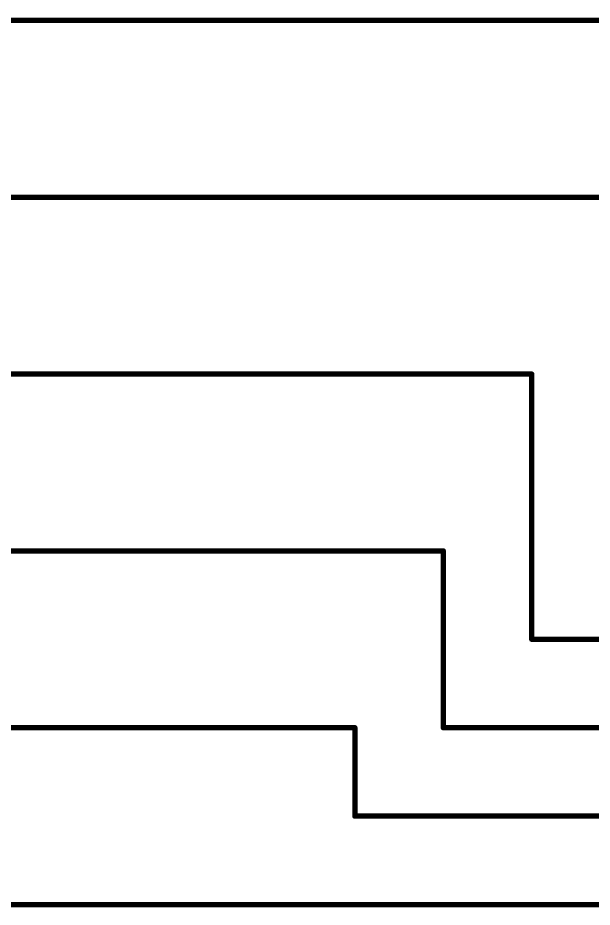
# Model space of a CAD drawing. Extents: x 0 to 264, y 0 to 182.
# Drawn here: x 211.3 to 227.8, y 116.76 to 142.32 of the extents above; entities that cross this region are included whole.
import ezdxf

# ---------------------------------------------------------------- set-up
doc = ezdxf.new("R2010")
doc.units = 0
doc.layers.add('91', color=122, linetype='CONTINUOUS')
doc.layers.add('94', color=12, linetype='CONTINUOUS')

msp = doc.modelspace()

# ---------------------------------------------------------------- linework, layer by layer
at = {"layer": '91', "const_width": 0.1524}
for points in [[(231.14, 142.24), (213.36, 142.24)], [(228.6, 137.16), (213.36, 137.16)], [(226.06, 132.08), (213.36, 132.08)], [(226.06, 124.46), (226.06, 132.08)], [(213.36, 127), (223.52, 127)], [(223.52, 121.92), (223.52, 127)], [(248.92, 124.46), (226.06, 124.46)], [(213.36, 121.92), (220.98, 121.92)], [(220.98, 121.92), (220.98, 119.38)], [(248.92, 121.92), (223.52, 121.92)], [(220.98, 119.38), (248.92, 119.38)], [(213.36, 116.84), (248.92, 116.84)]]:
    msp.add_lwpolyline(points, dxfattribs=at)
at = {"layer": '91', "const_width": 0.0762}
for points in [[(213.36, 142.2781, 1), (213.36, 142.2019)], [(213.36, 137.1981, 1), (213.36, 137.1219)], [(213.36, 132.1181, 1), (213.36, 132.0419)], [(226.0981, 132.08, 1), (226.0219, 132.08)], [(226.06, 132.0419, 1), (226.06, 132.1181)], [(213.36, 127.0381, 1), (213.36, 126.9619)], [(223.5581, 127, 1), (223.4819, 127)], [(223.52, 126.9619, 1), (223.52, 127.0381)], [(226.06, 124.4981, 1), (226.06, 124.4219)], [(226.0219, 124.46, 1), (226.0981, 124.46)], [(213.36, 121.9581, 1), (213.36, 121.8819)], [(221.0181, 121.92, 1), (220.9419, 121.92)], [(220.98, 121.8819, 1), (220.98, 121.9581)], [(223.52, 121.9581, 1), (223.52, 121.8819)], [(223.4819, 121.92, 1), (223.5581, 121.92)], [(220.98, 119.4181, 1), (220.98, 119.3419)], [(220.9419, 119.38, 1), (221.0181, 119.38)], [(213.36, 116.8781, 1), (213.36, 116.8019)]]:
    msp.add_lwpolyline(points, format="xyb", dxfattribs=at)
at = {"layer": '94', "const_width": 0.1524}
for points in [[(213.36, 142.24), (210.82, 142.24)], [(213.36, 137.16), (210.82, 137.16)], [(213.36, 132.08), (210.82, 132.08)], [(213.36, 127), (210.82, 127)], [(213.36, 121.92), (210.82, 121.92)], [(213.36, 116.84), (210.82, 116.84)]]:
    msp.add_lwpolyline(points, dxfattribs=at)
at = {"layer": '94', "const_width": 0.0762}
for points in [[(213.36, 142.2019, 1), (213.36, 142.2781)], [(213.36, 137.1219, 1), (213.36, 137.1981)], [(213.36, 132.0419, 1), (213.36, 132.1181)], [(213.36, 126.9619, 1), (213.36, 127.0381)], [(213.36, 121.8819, 1), (213.36, 121.9581)], [(213.36, 116.8019, 1), (213.36, 116.8781)]]:
    msp.add_lwpolyline(points, format="xyb", dxfattribs=at)

doc.saveas('drawing.dxf')
